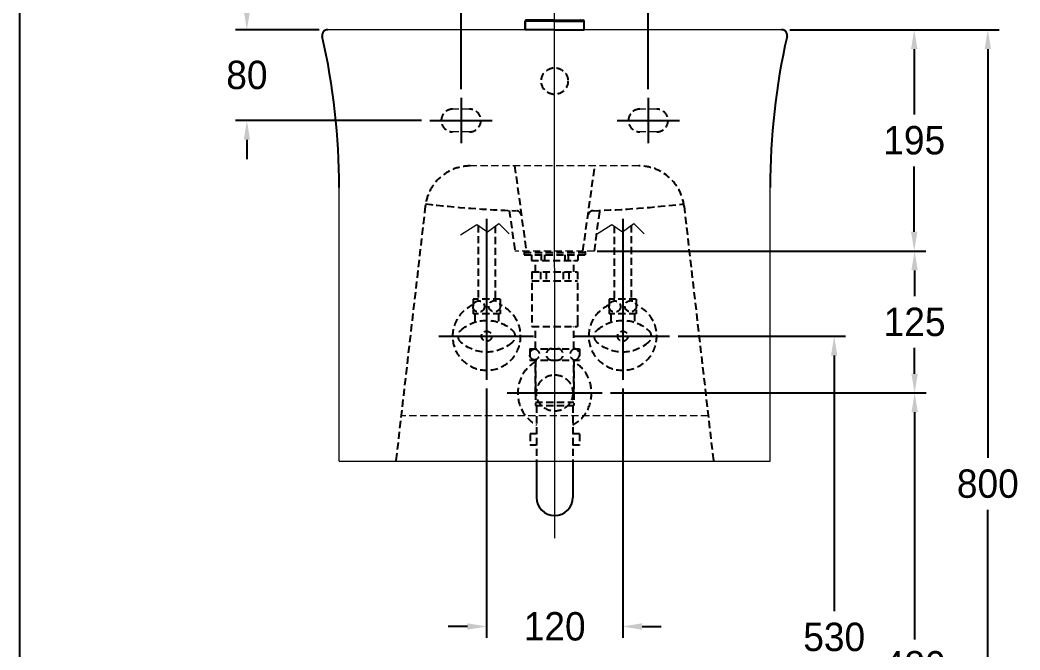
# Model space of a CAD drawing. Header units: millimetres. Extents: x 0 to 1800, y -67 to 2530.
# Drawn here: x 0 to 882, y 429 to 984 of the extents above; entities that cross this region are included whole.
import ezdxf
from ezdxf.lldxf.tags import DXFTag

# ---------------------------------------------------------------- set-up
doc = ezdxf.new("R2010")
doc.units = ezdxf.units.MM
doc.linetypes.add('DASHED2', pattern=[9.525, 6.35, -3.175])
doc.layers.get('Defpoints').update_dxf_attribs({"color": 1})
for name, color, linetype in [('내부선 및 부속', 4, 'Continuous'), ('도각라인', 7, 'Continuous'), ('외형선', 3, 'Continuous'), ('점선', 6, 'DASHED2'), ('중심선', 1, 'DASHED')]:
    doc.layers.add(name, color=color, linetype=linetype)
doc.styles.add('____', font='')
doc.styles.get('____').set_extended_font_data('굴림')
tags = doc.linetypes.add('DASHDOT', pattern=[70, 31, -13, 13, -13]).pattern_tags.tags
tags[10:11] = [DXFTag(74, 4), DXFTag(75, 0), DXFTag(340, '0'), DXFTag(46, 0.0), DXFTag(50, 0.0), DXFTag(44, 0.0), DXFTag(45, 0.0)]
tags[8:9] = [DXFTag(74, 4), DXFTag(75, 0), DXFTag(340, '0'), DXFTag(46, 0.0), DXFTag(50, 0.0), DXFTag(44, 0.0), DXFTag(45, 0.0)]
tags[6:7] = [DXFTag(74, 4), DXFTag(75, 0), DXFTag(340, '0'), DXFTag(46, 0.0), DXFTag(50, 0.0), DXFTag(44, 0.0), DXFTag(45, 0.0)]
tags[4:5] = [DXFTag(74, 4), DXFTag(75, 0), DXFTag(340, '0'), DXFTag(46, 0.0), DXFTag(50, 0.0), DXFTag(44, 0.0), DXFTag(45, 0.0)]
tags = doc.linetypes.add('DASHED', pattern=[25.72, 12.86, -12.86]).pattern_tags.tags
tags[6:7] = [DXFTag(74, 4), DXFTag(75, 0), DXFTag(340, '0'), DXFTag(46, 0.0), DXFTag(50, 0.0), DXFTag(44, 0.0), DXFTag(45, 0.0)]
tags[4:5] = [DXFTag(74, 4), DXFTag(75, 0), DXFTag(340, '0'), DXFTag(46, 0.0), DXFTag(50, 0.0), DXFTag(44, 0.0), DXFTag(45, 0.0)]
doc.dimstyles.new('MSADIM', dxfattribs={"dimtxt": 33, "dimasz": 17, "dimexe": 10, "dimexo": 7.5, "dimgap": 10, "dimtad": 0, "dimtih": 1, "dimtoh": 1, "dimdec": 0, "dimzin": 1, "dimdsep": 46, "dimtxsty": '____', "dimcen": 11.25, "dimadec": 0, "dimazin": 0, "dimtfac": 1, "dimtdec": 0, "dimtix": 1, "dimtmove": 0, "dimatfit": 3, "dimfxl": 0, "dimtolj": 1, "dimtzin": 1, "dimarcsym": 0})

# ---------------------------------------------------------------- blocks, each defined once
blk = doc.blocks.new('*D4')
at = {"color": 0, "lineweight": -2}
for p, q in [((678.9, 975.51), (798.43, 975.51)), ((788.43, 958.51), (788.43, 900.86)), ((788.43, 797.51), (788.43, 855.16)), ((513.9, 780.51), (798.43, 780.51))]:
    blk.add_line(p, q, dxfattribs=at)
at = {"color": 0}
for points in [[(785.6, 958.51), (791.26, 958.51), (788.43, 975.51)], [(785.6, 797.51), (791.26, 797.51), (788.43, 780.51)]]:
    blk.add_solid(points, dxfattribs=at)
at = {"layer": 'Defpoints', "color": 0}
for p in [(671.4, 975.51), (788.43, 975.51), (506.4, 780.51)]:
    blk.add_point(p, dxfattribs=at)
at = {"color": 0, "insert": (788.43, 878.01), "char_height": 25, "attachment_point": 5, "style": '____'}
blk.add_mtext('\\A1;195', dxfattribs=at)
blk = doc.blocks.new('*D5')
at = {"color": 0, "lineweight": -2}
for p, q in [((388.9, 923.01), (388.9, 1232.2)), ((553.9, 923.01), (553.9, 1232.2)), ((405.9, 1222.2), (435.46, 1222.2)), ((536.9, 1222.2), (507.35, 1222.2))]:
    blk.add_line(p, q, dxfattribs=at)
at = {"color": 0}
for points in [[(405.9, 1225.03), (405.9, 1219.37), (388.9, 1222.2)], [(536.9, 1225.03), (536.9, 1219.37), (553.9, 1222.2)]]:
    blk.add_solid(points, dxfattribs=at)
at = {"layer": 'Defpoints', "color": 0}
for p in [(388.9, 1222.2), (388.9, 915.51), (553.9, 915.51)]:
    blk.add_point(p, dxfattribs=at)
at = {"color": 0, "insert": (471.4, 1222.2), "char_height": 25, "attachment_point": 5, "style": '____'}
blk.add_mtext('\\A1;165', dxfattribs=at)
blk = doc.blocks.new('*D6')
at = {"color": 0, "lineweight": -2}
for p, q in [((200.05, 992.51), (200.05, 1009.51)), ((263.9, 975.51), (190.05, 975.51)), ((353.9, 895.51), (190.05, 895.51)), ((200.05, 878.51), (200.05, 861.51))]:
    blk.add_line(p, q, dxfattribs=at)
at = {"color": 0}
for points in [[(197.21, 992.51), (202.88, 992.51), (200.05, 975.51)], [(197.21, 878.51), (202.88, 878.51), (200.05, 895.51)]]:
    blk.add_solid(points, dxfattribs=at)
at = {"layer": 'Defpoints', "color": 0}
for p in [(200.05, 975.51), (271.4, 975.51), (361.4, 895.51)]:
    blk.add_point(p, dxfattribs=at)
at = {"color": 0, "insert": (200.05, 935.51), "char_height": 25, "attachment_point": 5, "style": '____'}
blk.add_mtext('\\A1;80', dxfattribs=at)
blk = doc.blocks.new('*D9')
at = {"color": 0, "lineweight": -2}
for p, q in [((678.9, 975.51), (863.31, 975.51)), ((853.31, 958.51), (853.31, 598.32)), ((853.31, 192.51), (853.31, 552.69)), ((678.9, 175.51), (863.31, 175.51))]:
    blk.add_line(p, q, dxfattribs=at)
at = {"color": 0}
for points in [[(850.48, 958.51), (856.14, 958.51), (853.31, 975.51)], [(850.48, 192.51), (856.14, 192.51), (853.31, 175.51)]]:
    blk.add_solid(points, dxfattribs=at)
at = {"layer": 'Defpoints', "color": 0}
for p in [(671.4, 975.51), (671.4, 175.51), (853.31, 175.51)]:
    blk.add_point(p, dxfattribs=at)
at = {"color": 0, "insert": (853.31, 575.51), "char_height": 25, "attachment_point": 5, "style": '____'}
blk.add_mtext('\\A1;800', dxfattribs=at)
blk = doc.blocks.new('*D10')
at = {"color": 0, "lineweight": -2}
for p, q in [((411.42, 659.5), (411.42, 439.84)), ((531.42, 659.5), (531.42, 439.84)), ((394.42, 449.84), (377.42, 449.84)), ((548.42, 449.84), (565.42, 449.84))]:
    blk.add_line(p, q, dxfattribs=at)
at = {"color": 0}
for points in [[(394.42, 452.67), (394.42, 447), (411.42, 449.84)], [(548.42, 452.67), (548.42, 447), (531.42, 449.84)]]:
    blk.add_solid(points, dxfattribs=at)
at = {"layer": 'Defpoints', "color": 0}
for p in [(411.42, 667), (531.42, 667), (531.42, 449.84)]:
    blk.add_point(p, dxfattribs=at)
at = {"color": 0, "insert": (471.42, 449.84), "char_height": 25, "attachment_point": 5, "style": '____'}
blk.add_mtext('\\A1;120', dxfattribs=at)
blk = doc.blocks.new('*D11')
at = {"color": 0, "lineweight": -2}
for p, q in [((508.9, 780.51), (798.77, 780.51)), ((788.77, 763.51), (788.77, 740.86)), ((788.77, 672.51), (788.77, 695.16)), ((520.66, 655.51), (798.77, 655.51))]:
    blk.add_line(p, q, dxfattribs=at)
at = {"color": 0}
for points in [[(785.94, 763.51), (791.6, 763.51), (788.77, 780.51)], [(785.94, 672.51), (791.6, 672.51), (788.77, 655.51)]]:
    blk.add_solid(points, dxfattribs=at)
at = {"layer": 'Defpoints', "color": 0}
for p in [(501.4, 780.51), (513.16, 655.51), (788.77, 655.51)]:
    blk.add_point(p, dxfattribs=at)
at = {"color": 0, "insert": (788.77, 718.01), "char_height": 25, "attachment_point": 5, "style": '____'}
blk.add_mtext('\\A1;125', dxfattribs=at)
blk = doc.blocks.new('*D12')
at = {"color": 0, "lineweight": -2}
for p, q in [((520.66, 655.51), (798.83, 655.51)), ((788.83, 638.51), (788.83, 438.34)), ((788.83, 192.51), (788.83, 392.68)), ((730.37, 175.51), (798.83, 175.51))]:
    blk.add_line(p, q, dxfattribs=at)
at = {"color": 0}
for points in [[(786, 638.51), (791.66, 638.51), (788.83, 655.51)], [(786, 192.51), (791.66, 192.51), (788.83, 175.51)]]:
    blk.add_solid(points, dxfattribs=at)
at = {"layer": 'Defpoints', "color": 0}
for p in [(513.16, 655.51), (722.87, 175.51), (788.83, 175.51)]:
    blk.add_point(p, dxfattribs=at)
at = {"color": 0, "insert": (788.83, 415.51), "char_height": 25, "attachment_point": 5, "style": '____'}
blk.add_mtext('\\A1;480', dxfattribs=at)
blk = doc.blocks.new('*D13')
at = {"color": 0, "lineweight": -2}
for p, q in [((580.28, 705.51), (727.87, 705.51)), ((717.87, 688.51), (717.87, 463.32)), ((717.87, 192.51), (717.87, 417.69)), ((591.21, 175.51), (727.87, 175.51))]:
    blk.add_line(p, q, dxfattribs=at)
at = {"color": 0}
for points in [[(715.04, 688.51), (720.7, 688.51), (717.87, 705.51)], [(715.04, 192.51), (720.7, 192.51), (717.87, 175.51)]]:
    blk.add_solid(points, dxfattribs=at)
at = {"layer": 'Defpoints', "color": 0}
for p in [(572.78, 705.51), (583.71, 175.51), (717.87, 175.51)]:
    blk.add_point(p, dxfattribs=at)
at = {"color": 0, "insert": (717.87, 440.51), "char_height": 25, "attachment_point": 5, "style": '____'}
blk.add_mtext('\\A1;530', dxfattribs=at)

msp = doc.modelspace()

# ---------------------------------------------------------------- linework, layer by layer
at = {"layer": '내부선 및 부속', "linetype": 'Continuous'}
msp.add_line((445.4, 975.51), (445.4, 983.01), dxfattribs=at)
at = {"layer": '내부선 및 부속', "extrusion": (-1, -2.22045e-16, 6.12323e-17)}
for p, q in [((445.4, 983.01), (445.4, 975.51)), ((471.4, 983.01), (445.4, 983.01)), ((471.4, 984.01), (446.4, 984.01)), ((471.4, 984.01), (471.4, 983.01)), ((471.4, 984.01), (496.4, 984.01)), ((471.4, 983.01), (497.4, 983.01)), ((497.4, 975.51), (497.4, 983.01)), ((471.4, 975.51), (445.4, 975.51)), ((471.4, 975.51), (497.4, 975.51))]:
    msp.add_line(p, q, dxfattribs=at)
at = {"layer": '내부선 및 부속'}
for p, q in [((455.42, 595.51), (455.42, 590.51)), ((487.42, 595.51), (487.42, 590.51)), ((455.42, 590.51), (455.42, 563.51)), ((487.42, 590.51), (487.42, 563.51))]:
    msp.add_line(p, q, dxfattribs=at)
at = {"layer": '내부선 및 부속', "linetype": 'Continuous'}
for centre, radius, start, end in [((446.4, 983.01), 1, 90, 180), ((471.42, 563.51), 16, 180, 0)]:
    msp.add_arc(centre, radius, start, end, dxfattribs=at)
at = {"layer": '내부선 및 부속'}
for centre, start, end in [((446.4, 983.01), 90, 180), ((496.4, 983.01), 0, 90)]:
    msp.add_arc(centre, 1, start, end, dxfattribs=at)
at = {"layer": '내부선 및 부속', "extrusion": (-6.12323e-17, -1.35963e-32, -1)}
for centre, start, end in [((-448.65, 985.01), 255.52124, 270), ((-494.15, 985.01), 270, 284.47876)]:
    msp.add_arc(centre, 1, start, end, dxfattribs=at)
at = {"layer": '도각라인'}
msp.add_line((0, 0), (0, 2530), dxfattribs=at)
at = {"layer": '외형선', "lineweight": 18}
for p, q in [((671.4, 975.51), (271.4, 975.51)), ((281.4, 595.51), (281.4, 836.62)), ((661.4, 595.51), (661.4, 836.62)), ((281.4, 595.51), (661.4, 595.51))]:
    msp.add_line(p, q, dxfattribs=at)
at = {"layer": '외형선'}
for centre, radius, start, end in [((271.4, 970.51), 5, 90, 192.78518), ((671.4, 970.51), 5, 347.21482, 90), ((-318.6, 836.62), 600, 0, 12.78518), ((1261.4, 836.62), 600, 167.21482, 180)]:
    msp.add_arc(centre, radius, start, end, dxfattribs=at)
at = {"layer": '점선', "lineweight": 18}
for p, q in [((396.4, 905.51), (381.4, 905.51)), ((561.4, 905.51), (546.4, 905.51)), ((396.4, 885.51), (381.4, 885.51)), ((561.4, 885.51), (546.4, 885.51)), ((545.75, 855.51), (397.05, 855.51)), ((506.4, 780.51), (436.4, 780.51)), ((606.79, 635.51), (336.02, 635.51))]:
    msp.add_line(p, q, dxfattribs=at)
at = {"layer": '점선'}
for p, q in [((436.03, 855.51), (446.5, 780.51)), ((496.31, 780.51), (506.78, 855.51)), ((357.32, 820.09), (331.4, 595.51)), ((585.49, 820.09), (611.4, 595.51)), ((431.4, 816.31), (436.4, 780.51)), ((506.4, 780.51), (511.4, 816.31)), ((403.92, 803.25), (403.92, 738.26)), ((418.92, 802.53), (418.92, 738.26)), ((523.92, 802.58), (523.92, 738.26)), ((538.92, 803.26), (538.92, 738.26)), ((444.42, 780.51), (444.42, 777.17)), ((444.42, 779.17), (498.42, 779.17)), ((444.42, 777.17), (498.42, 777.17)), ((450.92, 777.17), (450.92, 772.17)), ((459.42, 777.17), (459.42, 772.17)), ((462.42, 777.17), (462.42, 772.17)), ((480.42, 777.17), (480.42, 772.17)), ((483.42, 777.17), (483.42, 772.17)), ((491.92, 777.17), (491.92, 772.17)), ((498.42, 780.51), (498.42, 777.17)), ((450.92, 772.17), (491.92, 772.17)), ((454.42, 762.17), (454.42, 772.17)), ((488.42, 762.17), (488.42, 772.17)), ((451.42, 762.17), (451.42, 714.17)), ((451.42, 762.17), (491.42, 762.17)), ((458.92, 762.17), (458.92, 754.17)), ((463.92, 762.17), (463.92, 754.17)), ((478.92, 762.17), (478.92, 754.17)), ((483.92, 762.17), (483.92, 754.17)), ((491.42, 762.17), (491.42, 717.42)), ((451.42, 754.17), (491.42, 754.17)), ((399.42, 738.26), (399.42, 725.26)), ((423.42, 738.26), (399.42, 738.26)), ((423.42, 738.26), (423.42, 725.26)), ((519.42, 738.26), (519.42, 725.26)), ((543.42, 738.26), (519.42, 738.26)), ((543.42, 738.26), (543.42, 725.26)), ((423.42, 725.26), (399.42, 725.26)), ((400.92, 725.26), (400.92, 717.83)), ((421.92, 725.26), (421.92, 717.83)), ((543.42, 725.26), (519.42, 725.26)), ((520.92, 725.26), (520.92, 717.83)), ((541.92, 725.26), (541.92, 717.83)), ((491.42, 717.42), (491.42, 714.17)), ((451.42, 714.17), (491.42, 714.17)), ((454.42, 694.51), (454.42, 714.17)), ((488.42, 694.51), (488.42, 714.17)), ((449.42, 694.51), (493.42, 694.51)), ((449.42, 694.51), (449.42, 684.51)), ((493.42, 694.51), (493.42, 684.51)), ((449.42, 684.51), (493.42, 684.51)), ((454.42, 684.51), (454.42, 644.51)), ((454.42, 654.51), (454.42, 684.51)), ((488.42, 684.51), (488.42, 644.51)), ((488.42, 654.51), (488.42, 684.51)), ((454.42, 647.51), (488.42, 647.51)), ((454.42, 644.51), (488.42, 644.51)), ((455.42, 644.51), (455.42, 595.51)), ((487.42, 644.51), (487.42, 595.51)), ((449.67, 619.51), (449.67, 609.51)), ((455.42, 619.51), (449.67, 619.51)), ((493.17, 619.51), (487.42, 619.51)), ((493.17, 619.51), (493.17, 609.51)), ((455.42, 609.51), (449.67, 609.51)), ((493.17, 609.51), (487.42, 609.51))]:
    msp.add_line(p, q, dxfattribs=at)
at = {"layer": '점선', "flags": 128}
for points in [[(388.69, 710.67, -0.388889), (434.15, 710.67)], [(508.69, 710.67, -0.388889), (554.15, 710.67)], [(388.69, 700.35, -0.44), (388.69, 710.67)], [(434.15, 710.67, -0.44), (434.15, 700.35)], [(508.69, 700.35, -0.44), (508.69, 710.67)], [(554.15, 710.67, -0.44), (554.15, 700.35)], [(434.15, 700.35, -0.388889), (388.69, 700.35)], [(554.15, 700.35, -0.388889), (508.69, 700.35)], [(453.67, 684.56, -0.859727), (453.67, 694.45)], [(453.67, 694.45, -0.859727), (453.67, 684.56)]]:
    msp.add_lwpolyline(points, format="xyb", dxfattribs=at)
at = {"layer": '점선'}
for centre, radius in [((471.4, 930.26), 11.75), ((404.47, 731.66), 5), ((418.39, 731.91), 5), ((524.47, 731.66), 5), ((538.39, 731.91), 5), ((411.42, 705.51), 4.5), ((531.42, 705.51), 4.5), ((471.42, 655.51), 16)]:
    msp.add_circle(centre, radius, dxfattribs=at)
for centre, radius, start, end in [((381.4, 895.51), 10, 90, 270), ((396.4, 895.51), 10, 270, 90), ((546.4, 895.51), 10, 90, 270), ((561.4, 895.51), 10, 270, 90), ((397.05, 815.51), 40, 90, 173.41806), ((545.75, 815.51), 40, 6.58195, 90), ((471.4, 1815.51), 1000, 263.46451, 268.04856), ((471.4, 1815.51), 1000, 271.95144, 276.53549), ((437.18, 811.09), 5, 7.9507, 88.04856), ((505.63, 811.09), 5, 91.95144, 172.0493), ((411.42, 705.51), 30, 113.57818, 66.42182), ((531.42, 705.51), 30, 113.57818, 66.42182), ((468.92, 689.51), 5, 90, 270), ((473.92, 689.51), 5, 270, 90), ((489.92, 689.51), 5, 98.62693, 261.37307), ((488.42, 689.51), 5, 278.62693, 81.37307), ((471.42, 655.51), 32.5, 121.53887, 240.50763), ((471.42, 655.51), 32.5, 299.49237, 58.46113)]:
    msp.add_arc(centre, radius, start, end, dxfattribs=at)
at = {"layer": '중심선', "lineweight": 18}
for p, q in [((471.43, 527.51), (471.39, 1170.51)), ((388.48, 794.69), (402.73, 804.05)), ((402.73, 804.05), (412.22, 797.6)), ((412.22, 797.6), (422.09, 804.88)), ((422.09, 804.88), (431.28, 795.66)), ((507.5, 794.69), (521.75, 804.05)), ((521.75, 804.05), (531.23, 797.6)), ((531.23, 797.6), (541.11, 804.88)), ((541.11, 804.88), (550.3, 795.66))]:
    msp.add_line(p, q, dxfattribs=at)
at = {"layer": '중심선'}
for p, q in [((388.9, 915.51), (388.9, 875.51)), ((553.9, 915.51), (553.9, 875.51)), ((361.4, 895.51), (416.4, 895.51)), ((526.4, 895.51), (581.4, 895.51)), ((429.66, 655.51), (513.17, 655.51))]:
    msp.add_line(p, q, dxfattribs=at)
at = {"layer": '중심선', "linetype": 'DASHDOT'}
for p, q in [((411.42, 808.96), (411.42, 667)), ((531.42, 808.96), (531.42, 667)), ((369.29, 705.51), (452.8, 705.51)), ((489.29, 705.51), (572.8, 705.51))]:
    msp.add_line(p, q, dxfattribs=at)

# ---------------------------------------------------------------- dimensions: what is measured, and where the dimension line sits
for base, p1, p2, picture, middle in [((388.9, 1222.2), (553.9, 915.51), (388.9, 915.51), '*D5', (471.4, 1222.2)), ((531.42, 449.84), (411.42, 667), (531.42, 667), '*D10', (471.42, 449.84))]:
    dim = msp.add_linear_dim(base=base, p1=p1, p2=p2, dimstyle='MSADIM', override={"dimtxt": 25, "dimtofl": 0})
    dim.commit()
    dim.dimension.update_dxf_attribs({"geometry": picture, "text_midpoint": middle})
for base, p1, p2, picture, middle in [((200.05, 975.51), (361.4, 895.51), (271.4, 975.51), '*D6', (200.05, 935.51)), ((788.43, 975.51), (506.4, 780.51), (671.4, 975.51), '*D4', (788.43, 878.01)), ((853.31, 175.51), (671.4, 975.51), (671.4, 175.51), '*D9', (853.31, 575.51)), ((788.77, 655.51), (501.4, 780.51), (513.16, 655.51), '*D11', (788.77, 718.01)), ((717.87, 175.51), (572.78, 705.51), (583.71, 175.51), '*D13', (717.87, 440.51)), ((788.83, 175.51), (513.16, 655.51), (722.87, 175.51), '*D12', (788.83, 415.51))]:
    dim = msp.add_linear_dim(base=base, p1=p1, p2=p2, angle=90, dimstyle='MSADIM', override={"dimtxt": 25, "dimtofl": 0})
    dim.commit()
    dim.dimension.update_dxf_attribs({"geometry": picture, "text_midpoint": middle})

doc.saveas('drawing.dxf')
